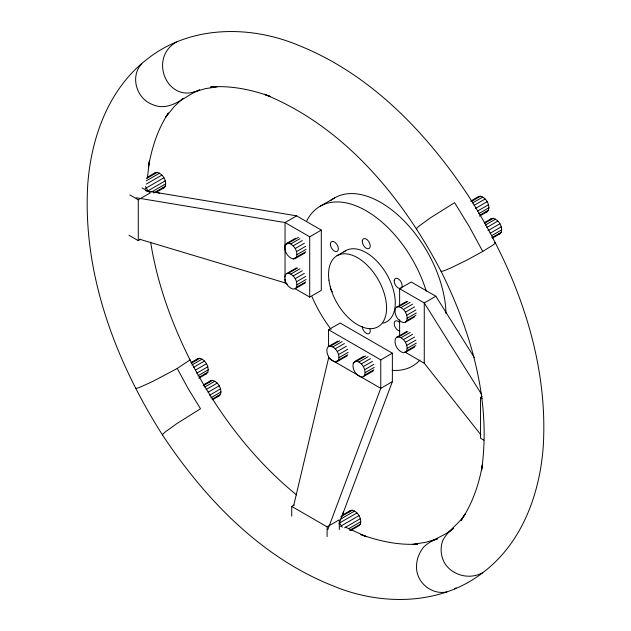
<?xml version="1.0" encoding="UTF-8"?>
<svg xmlns="http://www.w3.org/2000/svg" width="631" height="631" viewBox="0 0 631 631"><rect width="100%" height="100%" fill="white"/><g stroke="black" fill="none" stroke-linecap="round" stroke-linejoin="round"><path stroke-width="0.95" d="M162.593 435.13C115.418 360.995 82.401 273.72 87.741 184.702C91.148 137.132 108.989 87.756 148.246 58.312C190.523 25.421 250.16 25.059 298.069 45.172C370.231 73.764 426.209 132.265 468.407 195.87C515.582 270.005 548.599 357.28 543.259 446.298C539.852 493.868 522.011 543.244 482.754 572.688C440.477 605.579 380.84 605.941 332.931 585.828C260.769 557.236 204.791 498.735 162.593 435.13L162.656 434.309L165.243 431.943L176.767 423.638L200.508 408.762L188.338 388.917L177.232 368.457L190.034 359.907C171.451 322.788 157.143 283.24 150.643 242.146M416.689 229.045L416.752 228.217L419.347 225.851L430.863 217.545L454.604 202.677L469.33 226.687L482.754 251.438L466.348 260.374L450.668 268.017L445.06 270.383L441.716 271.448L440.966 271.093C401.947 196.667 343.958 126.539 264.35 94.264L270.202 96.456C251.201 89.507 230.954 85.461 210.659 86.936L215.534 86.762M147.37 177.989L149.476 160.589L148.451 166.758C151.842 148.119 157.529 129.584 168.035 113.651M482.399 465.126L481.524 470.41C491.636 401.734 471.365 332.221 440.966 271.093M155.668 192.605L163.95 187.825L165.29 186.287C166.821 180.616 162.908 173.84 157.237 172.334L155.234 172.72L146.944 177.508M198.812 378.221L206.495 373.789L207.828 372.251C209.366 366.579 205.446 359.804 199.775 358.298L197.771 358.684L190.948 362.628M212.41 399.802L219.241 395.866L220.574 394.328C222.112 388.657 218.192 381.881 212.521 380.375L210.517 380.761L203.695 384.705M295.6 238.21L286.49 243.479L285.149 245.017C283.619 250.681 287.531 257.464 293.202 258.962L295.205 258.576L305.152 252.834M295.205 258.576L296.538 257.038C298.077 251.375 294.156 244.591 288.485 243.093L286.49 243.479M295.205 288.722L296.538 287.184C298.077 281.513 294.156 274.737 288.485 273.231L286.49 273.617L285.149 275.155C283.619 280.827 287.531 287.602 293.202 289.108L295.205 288.722L305.152 282.98M337.262 361.563L338.595 360.033C340.133 354.362 336.22 347.586 330.541 346.08L328.546 346.466L327.205 348.004C325.675 353.668 329.587 360.451 335.266 361.957L337.262 361.563L347.208 355.829M363.764 356.278L354.654 361.539L353.313 363.077C351.782 368.741 355.695 375.524 361.366 377.03L363.369 376.636L373.315 370.894M363.369 376.636L364.702 375.098C366.24 369.435 362.32 362.651 356.649 361.153L354.654 361.539M342.948 514.099L343.422 511.646M350.726 530.466L359.015 525.686L360.356 524.148C361.886 518.477 357.974 511.702 352.303 510.195L350.3 510.582L342.01 515.369M405.425 322.212L406.758 320.674C408.296 315.011 404.384 308.228 398.705 306.721L396.71 307.116L395.369 308.654C393.839 314.317 397.751 321.1 403.43 322.599L405.425 322.212L414.543 316.951M405.425 352.358L406.758 350.82C408.296 345.149 404.384 338.374 398.705 336.867L396.71 337.254L395.369 338.792C393.839 344.463 397.751 351.238 403.43 352.745L405.425 352.358L414.543 347.089M479.513 216.149L487.195 211.716L488.528 210.178C490.066 204.515 486.146 197.732 480.475 196.233L478.479 196.62L470.797 201.052M492.259 238.226L499.941 233.793L501.274 232.255C502.812 226.592 498.892 219.817 493.221 218.31L491.226 218.697L484.395 222.64M482.344 465.181C478.905 484.805 472.24 504.003 461.024 520.575L465.165 513.957C459.147 524.014 448.325 529.874 442.891 540.246C439.886 548.016 440.761 556.684 445.06 563.798C453.105 575.851 470.166 579.779 482.754 572.688M293.652 505.691L328.554 358.203L328.554 356.239M327.789 529.693L380.761 388.349L380.761 359.875L328.554 329.737L328.554 346.427L337.664 341.205M339.052 523.911L392.364 381.652L392.364 353.179L340.156 323.04L328.554 329.737M168.422 112.91L165.835 117.043L174.203 106.584L183.022 98.294M141.786 63.542C129.828 76.469 136.351 98.61 152.489 104.541C170.488 112.492 184.299 95.88 199.633 89.87C167.996 105.614 147.591 58.478 176.396 42.056M154.343 173.746L155.234 172.72M196.438 360.222L197.771 358.684M209.184 382.299L210.517 380.761M477.588 197.645L478.479 196.62M490.334 219.722L491.226 218.697M348.967 512.12L350.3 510.582M447.308 533.345L453.05 528.691M453.768 528.115C444.902 536.24 432.566 538.582 423.914 546.848C418.298 553.442 415.679 562.063 416.752 570.661C418.881 584.574 432.929 594.891 446.843 591.925M454.604 588.944L456.071 587.769M482.754 251.438L493.631 244.623L495.556 242.888L494.807 242.533M146.463 178.557L157.237 172.334M146.337 180.813L159.596 173.154M146.203 184.149L161.954 175.063M145.177 188.59L163.95 177.753M146.1 190.704L147.883 190.885L165.29 180.837M151.669 191.966L165.756 183.834M129.828 194.908L138.276 199.782L150.454 192.747L142.014 187.872M153.688 192.983L165.29 186.287M128.984 235.284L138.276 240.648L140.713 239.236M295.245 288.738L309.703 297.083L321.297 290.378L321.297 230.094L296.649 215.857L285.046 222.554L136.146 197.763M320.114 206.266L334.611 197.889M285.149 245.017L287.633 243.582M288.485 243.093L298.431 237.351M290.844 243.905L299.962 238.644M293.202 245.814L302.32 240.553M285.046 277.009L285.046 222.554L309.703 236.791L321.297 230.094M295.205 248.511L304.323 243.25M296.538 251.588L305.656 246.327M297.012 254.585L306.122 249.324M293.202 258.962L295.687 257.527M296.538 257.038L305.656 251.777M286.49 273.617L296.428 267.883M288.485 273.231L297.603 267.97M290.844 274.051L299.962 268.79M293.202 275.96L302.32 270.691M295.205 278.657L304.323 273.389M337.049 255.689L345.749 250.673M296.538 281.734L305.656 276.473M297.012 284.731L306.122 279.462M296.538 287.184L305.656 281.915M191.24 363.227L199.775 358.298M471.089 201.652L480.475 196.233M191.895 365.026L202.133 359.118M472.595 202.961L482.833 197.053M193.401 367.423L204.491 361.019M474.102 205.359L485.192 198.954M195.397 370.121L206.495 363.716M475.246 208.545L487.195 201.652M196.738 373.205L207.828 366.8M477.438 211.14L488.528 204.736M198.063 375.705L208.293 369.798M478.763 213.641L489.001 207.725M199.293 377.172L207.828 372.251M479.994 215.108L488.528 210.178M203.135 385.793L212.521 380.375M484.687 223.232L493.221 218.31M204.641 387.103L214.879 381.195M485.342 225.038L495.58 219.131M206.148 389.501L217.238 383.096M486.848 227.436L497.938 221.031M208.151 392.198L219.241 385.793M487.992 230.63L499.941 223.729M209.484 395.282L220.574 388.877M490.184 233.218L501.274 226.813M210.809 397.782L221.047 391.875M399.62 306.209L399.62 288.706L411.223 282.01L435.871 296.239L474.402 357.674M491.51 235.718L501.748 229.802M212.04 399.249L220.574 394.328M491.888 237.674L501.274 232.255M396.71 307.116L406.656 301.373M330.541 346.08L339.659 340.819M398.705 306.721L407.823 301.46M332.9 346.9L342.018 341.639M401.064 307.542L410.182 302.281M335.266 348.801L344.376 343.54M403.43 309.45L412.54 304.189M337.262 351.499L346.38 346.238M405.425 312.148L414.543 306.887M435.871 296.239L424.269 302.943L399.62 288.706M338.595 354.583L347.713 349.322M406.758 315.224L415.876 309.963M339.068 357.58L348.186 352.311M407.232 318.221L416.35 312.96M335.266 361.957L337.751 360.522M338.595 360.033L347.713 354.764M406.758 320.674L415.876 315.413M396.71 337.254L406.656 331.52M353.313 363.077L354.969 362.123M356.649 361.153L365.767 355.892M398.705 336.867L407.823 331.606M359.007 361.973L368.125 356.712M401.064 337.688L410.182 332.427M361.366 363.874L370.484 358.613M403.43 339.596L412.54 334.327M363.369 366.572L372.487 361.311M405.425 342.294L414.543 337.025M380.761 359.875L392.364 353.179M364.702 369.656L373.82 364.387M406.758 345.37L415.876 340.109M365.175 372.645L374.286 367.384M407.232 348.367L416.35 343.098M364.702 375.098L373.82 369.837M406.758 350.82L415.876 345.551M392.364 381.652L380.761 388.349L328.554 358.203M291.711 516.158L291.711 506.409L294.149 505.005M483.922 440.201L480.546 438.253L480.546 397.388L482.171 396.449M340.701 516.892L352.303 510.195M291.711 506.409L327.103 526.846L339.289 519.81L339.289 529.559M340.566 519.147L354.661 511.015M357.02 512.924L339.612 522.965L342.278 527.208M340.243 526.459L359.015 515.622M344.605 527.792L360.356 518.698M348.391 528.873L360.822 521.695M349.582 530.363L360.356 524.148M177.232 368.457L152.489 381.581L139.538 387.41L136.193 388.467L135.444 388.112M430.492 541.548L437.393 538.898M192.747 92.434L205.217 88.679L217.514 86.802M437.362 538.835L425.783 542.321L412.54 544.348M162.617 188.077L163.95 187.825M155.904 192.692L157.237 192.431L159.596 193.252M485.862 211.977L487.195 211.716M498.608 234.054L499.941 233.793M204.491 374.175L206.495 373.789M217.238 396.252L219.241 395.866M415.466 544.237L417.414 544.167M417.509 544.119C398.161 545.342 378.923 541.059 360.798 534.544L366.65 536.736L345.394 527.153M145.816 190.736L296.649 215.857M139.869 239.323L285.046 282.846L287.594 284.321M189.284 359.552L190.034 359.907C216.504 411.096 251.761 458.414 296.602 494.949M404.716 351.94L424.269 363.227L480.917 434.869M480.546 397.388L482.234 398.366M145.548 186.453L147.883 190.885M481.54 394.257L424.269 302.943L424.269 363.227M399.62 319.822L399.62 336.355M327.103 526.846L327.103 536.595M309.703 236.791L309.703 297.083M285.046 278.957L285.046 282.846M138.276 199.782L138.276 240.648M343.84 251.998A41.023 23.686 60 0 1 387.434 275.518A41.023 23.686 60 0 1 383.159 323.175M330.313 200.887A92.3 53.288 60 0 1 401.994 218.815A92.3 53.288 60 0 1 446.007 313.639M419.923 360.064A92.3 53.288 60 0 1 392.214 370.326M331.07 329.35A92.3 53.288 60 0 1 311.998 296.736M306.382 221.647A92.3 53.288 60 0 1 366.437 210.935A92.3 53.288 60 0 1 426.28 291.254M332.363 291.885A5.64 3.258 60 0 1 330.368 286.742M369.947 329.098A5.64 3.258 60 0 1 367.037 333.696A5.64 3.258 60 0 1 362.273 326.424M399.691 331.015A5.64 3.258 60 0 1 394.178 323.577A5.64 3.258 60 0 1 399.691 322.504M328.94 280.148A41.023 23.686 60 0 0 375.958 327.734A41.023 23.686 60 0 0 367.778 265.769A41.023 23.686 60 0 0 328.94 280.148M394.209 280.464A5.64 3.258 60 0 0 399.691 288.477A5.64 3.258 60 0 0 400.59 281.095A5.64 3.258 60 0 0 394.209 280.464M362.304 240.774A5.64 3.258 60 0 0 367.786 248.795A5.64 3.258 60 0 0 368.685 241.405A5.64 3.258 60 0 0 362.304 240.774M330.407 243.621A5.64 3.258 60 0 0 335.881 251.643A5.64 3.258 60 0 0 336.788 244.252A5.64 3.258 60 0 0 330.407 243.621"/></g></svg>
